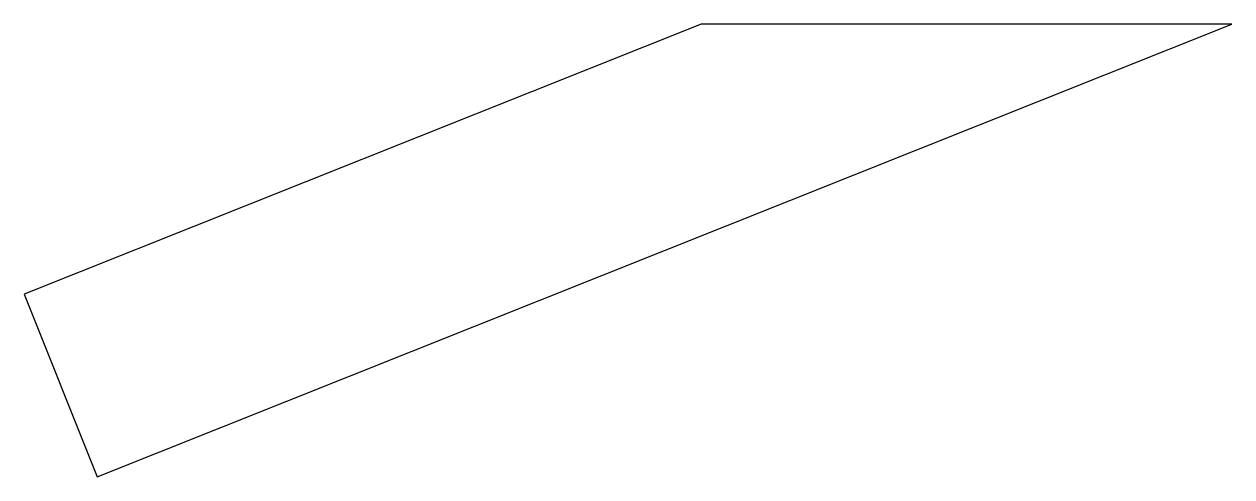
# Model space of a CAD drawing. Header units: millimetres. Extents: x -5.94 to 0.2, y -16.9 to -14.6.
import ezdxf

# ---------------------------------------------------------------- set-up
doc = ezdxf.new("R2010")
doc.units = ezdxf.units.MM
doc.layers.get('0').update_dxf_attribs({"linetype": 'CONTINUOUS'})

msp = doc.modelspace()

# ---------------------------------------------------------------- linework, layer by layer
msp.add_lwpolyline([(-2.5, -14.6), (-5.9385, -15.973), (-5.5677, -16.9017), (0.1966, -14.6)], close=True)

doc.saveas('drawing.dxf')
